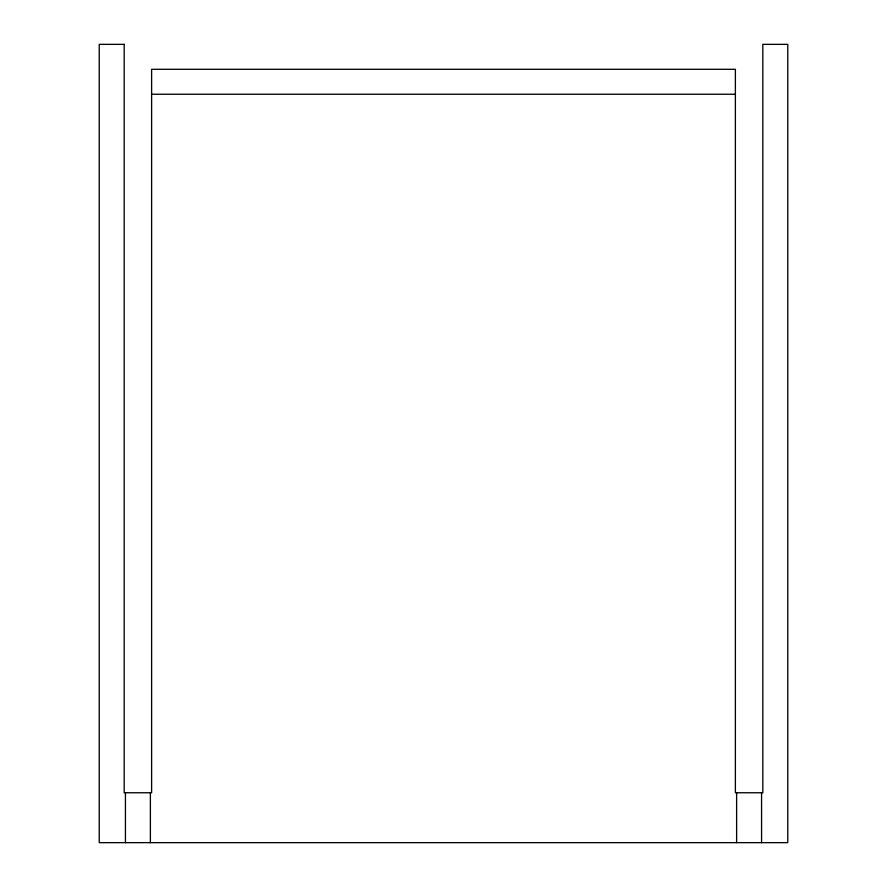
<?xml version="1.0" encoding="UTF-8"?>
<svg xmlns="http://www.w3.org/2000/svg" width="887" height="887" viewBox="0 0 887 887"><rect width="100%" height="100%" fill="white"/><g stroke="black" fill="none" stroke-linecap="round" stroke-linejoin="round"><path stroke-width="1.33" d="M151.622 94.244L735.378 94.244M761.567 792.756L761.578 842.65M736.62 792.756L736.631 842.65M150.38 792.756L150.38 842.65M125.433 792.756L125.433 842.65M124.18 44.35L99.233 44.35L99.233 842.65L787.767 842.65L787.767 44.35L762.82 44.35L762.82 792.756L735.378 792.756L735.378 69.297L151.622 69.297L151.622 792.756L124.18 792.756L124.18 44.35"/></g></svg>
